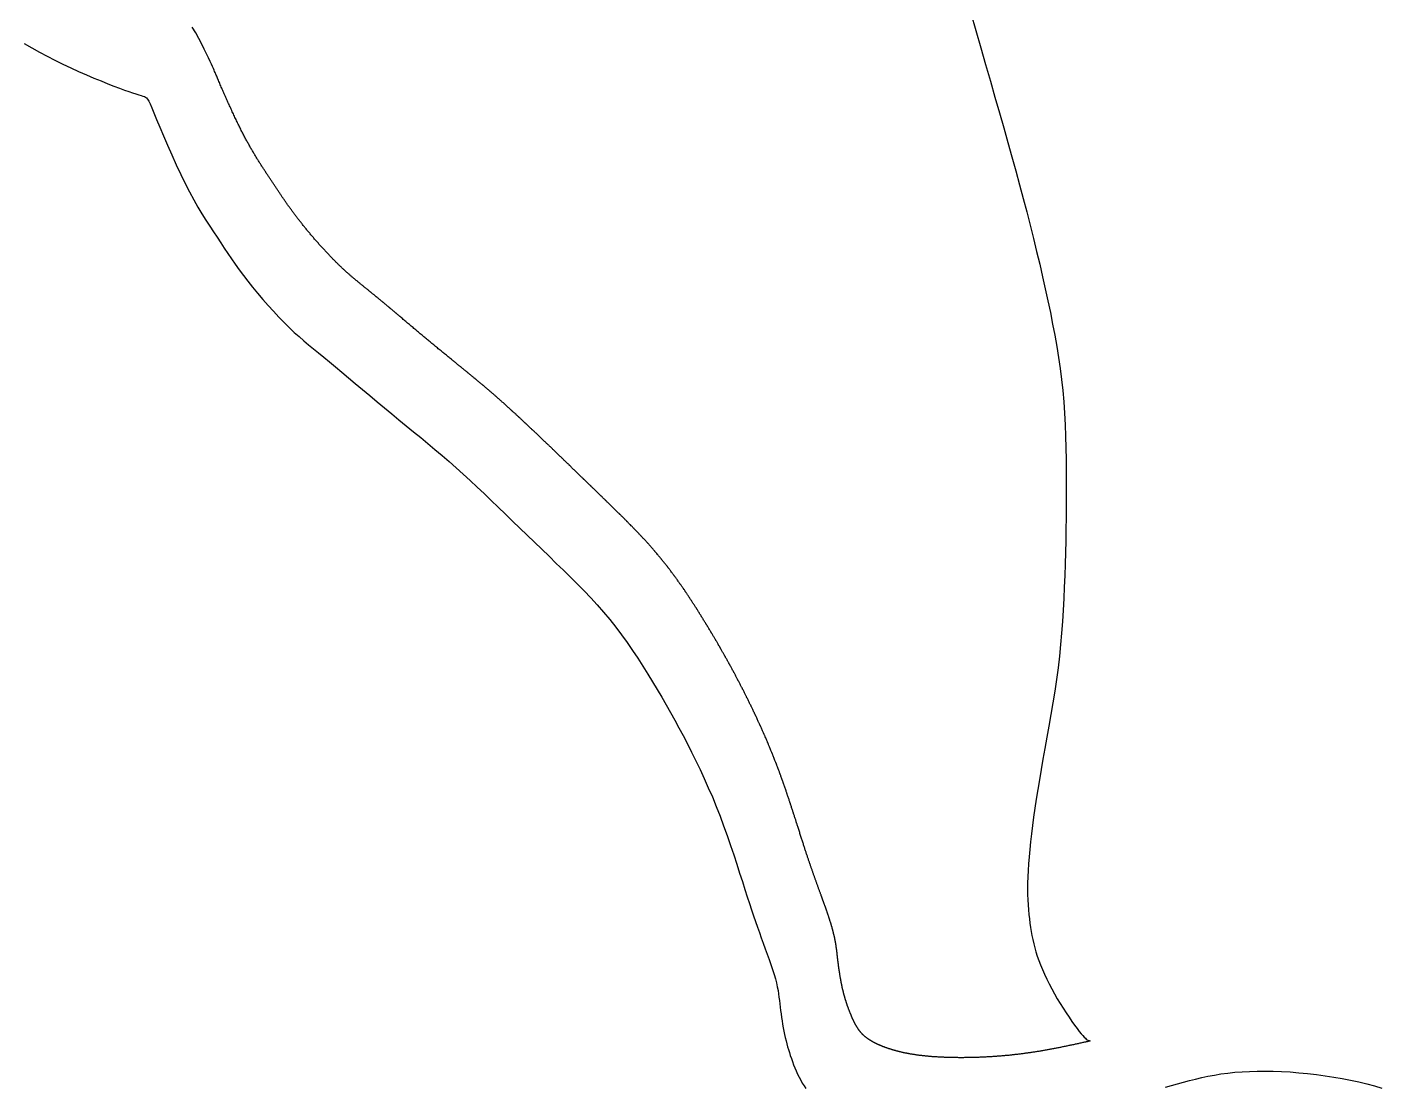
# Model space of a CAD drawing. Header units: millimetres. Extents: x 139 to 289, y 77 to 272.
# Drawn here: x 210.7 to 236.17, y 176.09 to 196.01 of the extents above; entities that cross this region are included whole.
import ezdxf

# ---------------------------------------------------------------- set-up
doc = ezdxf.new("R2010")
doc.units = ezdxf.units.MM
doc.layers.add('GREEN', color=96, linetype='Continuous')

msp = doc.modelspace()

# ---------------------------------------------------------------- linework, layer by layer
at = {"layer": 'GREEN'}
for points in [[(228.439, 196.271), (228.534, 195.948), (228.626, 195.625), (228.717, 195.306), (228.806, 194.995), (228.892, 194.693), (228.976, 194.401), (229.057, 194.117), (229.135, 193.841), (229.211, 193.572), (229.285, 193.308), (229.356, 193.048), (229.425, 192.792), (229.491, 192.539), (229.555, 192.288), (229.617, 192.04), (229.676, 191.796), (229.733, 191.556), (229.787, 191.32), (229.839, 191.09), (229.887, 190.864), (229.934, 190.644), (229.977, 190.429), (230.017, 190.218), (230.054, 190.009), (230.088, 189.801), (230.118, 189.595), (230.145, 189.387), (230.167, 189.178), (230.185, 188.967), (230.2, 188.754), (230.211, 188.538), (230.22, 188.321), (230.225, 188.103), (230.229, 187.884), (230.231, 187.665), (230.232, 187.446), (230.232, 187.227), (230.231, 187.008), (230.229, 186.79), (230.227, 186.572), (230.223, 186.354), (230.218, 186.136), (230.212, 185.919), (230.205, 185.703), (230.196, 185.487), (230.187, 185.27), (230.175, 185.054), (230.161, 184.838), (230.145, 184.621), (230.126, 184.404), (230.103, 184.186), (230.078, 183.967), (230.048, 183.747), (230.016, 183.527), (229.981, 183.307), (229.944, 183.09), (229.906, 182.874), (229.869, 182.662), (229.831, 182.454), (229.795, 182.252), (229.761, 182.055), (229.728, 181.865), (229.698, 181.681), (229.67, 181.502), (229.643, 181.33), (229.619, 181.163), (229.598, 181.003), (229.578, 180.848), (229.561, 180.699), (229.546, 180.555), (229.533, 180.418), (229.523, 180.285), (229.515, 180.159), (229.509, 180.038), (229.505, 179.922), (229.504, 179.812), (229.505, 179.707), (229.509, 179.607), (229.514, 179.512), (229.521, 179.421), (229.529, 179.333), (229.539, 179.249), (229.55, 179.167), (229.562, 179.088), (229.574, 179.01), (229.588, 178.934), (229.604, 178.859), (229.621, 178.783), (229.641, 178.707), (229.663, 178.63), (229.688, 178.551), (229.717, 178.469), (229.75, 178.385), (229.786, 178.298), (229.826, 178.209), (229.868, 178.118), (229.914, 178.027), (229.962, 177.934), (230.013, 177.841), (230.065, 177.749), (230.12, 177.657), (230.175, 177.568), (230.231, 177.481), (230.286, 177.399), (230.338, 177.322), (230.388, 177.251), (230.435, 177.188), (230.476, 177.134), (230.512, 177.09), (230.543, 177.054), (230.569, 177.026), (230.592, 177.005), (230.61, 176.989), (230.625, 176.978), (230.638, 176.97), (230.649, 176.965), (230.657, 176.961), (230.665, 176.958), (230.67, 176.957), (230.675, 176.955), (230.678, 176.955), (230.681, 176.955), (230.682, 176.955), (230.682, 176.955), (230.682, 176.955), (230.68, 176.954), (230.678, 176.954), (230.675, 176.953), (230.67, 176.952), (230.664, 176.951), (230.656, 176.949), (230.647, 176.947), (230.636, 176.944), (230.623, 176.941), (230.609, 176.938), (230.593, 176.934), (230.577, 176.931), (230.56, 176.927), (230.543, 176.923), (230.525, 176.919), (230.508, 176.915), (230.49, 176.911), (230.472, 176.907), (230.455, 176.903), (230.437, 176.899), (230.42, 176.896), (230.402, 176.892), (230.385, 176.888), (230.368, 176.884), (230.35, 176.88), (230.333, 176.877), (230.315, 176.873), (230.298, 176.869), (230.281, 176.866), (230.263, 176.862), (230.246, 176.858), (230.229, 176.855), (230.212, 176.851), (230.195, 176.848), (230.177, 176.844), (230.16, 176.841), (230.143, 176.837), (230.126, 176.834), (230.109, 176.83), (230.092, 176.827), (230.075, 176.824), (230.058, 176.82), (230.041, 176.817), (230.024, 176.814), (230.007, 176.81), (229.99, 176.807), (229.973, 176.804), (229.956, 176.801), (229.939, 176.798), (229.922, 176.795), (229.905, 176.791), (229.888, 176.788), (229.871, 176.785), (229.854, 176.782), (229.837, 176.779), (229.82, 176.776), (229.804, 176.774), (229.787, 176.771), (229.77, 176.768), (229.753, 176.765), (229.736, 176.762), (229.72, 176.759), (229.703, 176.757), (229.686, 176.754), (229.669, 176.751), (229.653, 176.749), (229.636, 176.746), (229.619, 176.743), (229.603, 176.741), (229.586, 176.738), (229.569, 176.736), (229.553, 176.733), (229.536, 176.731), (229.519, 176.729), (229.502, 176.726), (229.486, 176.724), (229.469, 176.722), (229.453, 176.719), (229.436, 176.717), (229.419, 176.715), (229.403, 176.713), (229.386, 176.711), (229.369, 176.709), (229.353, 176.707), (229.336, 176.704), (229.319, 176.702), (229.303, 176.701), (229.286, 176.699), (229.269, 176.697), (229.253, 176.695), (229.236, 176.693), (229.219, 176.691), (229.203, 176.689), (229.186, 176.688), (229.169, 176.686), (229.153, 176.684), (229.136, 176.683), (229.119, 176.681), (229.103, 176.68), (229.086, 176.678), (229.069, 176.677), (229.052, 176.675), (229.036, 176.674), (229.019, 176.672), (229.002, 176.671), (228.986, 176.669), (228.969, 176.668), (228.952, 176.667), (228.936, 176.666), (228.919, 176.664), (228.902, 176.663), (228.886, 176.662), (228.869, 176.661), (228.852, 176.66), (228.836, 176.659), (228.819, 176.658), (228.803, 176.657), (228.786, 176.656), (228.77, 176.655), (228.753, 176.654), (228.737, 176.653), (228.72, 176.652), (228.704, 176.651), (228.687, 176.651), (228.671, 176.65), (228.654, 176.649), (228.638, 176.648), (228.622, 176.648), (228.606, 176.647), (228.589, 176.646), (228.573, 176.646), (228.557, 176.645), (228.541, 176.645), (228.525, 176.644), (228.508, 176.644), (228.492, 176.643), (228.476, 176.643), (228.46, 176.643), (228.444, 176.642), (228.428, 176.642), (228.413, 176.642), (228.397, 176.641), (228.381, 176.641), (228.365, 176.641), (228.35, 176.641), (228.334, 176.641), (228.318, 176.641), (228.303, 176.64), (228.287, 176.64), (228.272, 176.64), (228.256, 176.64), (228.241, 176.64), (228.226, 176.64), (228.211, 176.64), (228.195, 176.641), (228.18, 176.641), (228.165, 176.641), (228.15, 176.641), (228.135, 176.641), (228.12, 176.641), (228.106, 176.642), (228.091, 176.642), (228.076, 176.642), (228.061, 176.643), (228.047, 176.643), (228.032, 176.643), (228.018, 176.644), (228.003, 176.644), (227.989, 176.645), (227.975, 176.645), (227.96, 176.646), (227.946, 176.646), (227.932, 176.647), (227.918, 176.647), (227.904, 176.648), (227.89, 176.649), (227.876, 176.649), (227.863, 176.65), (227.849, 176.651), (227.835, 176.652), (227.822, 176.652), (227.808, 176.653), (227.795, 176.654), (227.781, 176.655), (227.768, 176.656), (227.755, 176.657), (227.742, 176.658), (227.729, 176.658), (227.715, 176.659), (227.702, 176.66), (227.69, 176.662), (227.677, 176.663), (227.664, 176.664), (227.651, 176.665), (227.639, 176.666), (227.626, 176.667), (227.614, 176.668), (227.601, 176.669), (227.589, 176.671), (227.577, 176.672), (227.564, 176.673), (227.552, 176.674), (227.54, 176.676), (227.528, 176.677), (227.516, 176.679), (227.505, 176.68), (227.493, 176.681), (227.481, 176.683), (227.47, 176.684), (227.458, 176.686), (227.447, 176.687), (227.435, 176.689), (227.424, 176.69), (227.413, 176.692), (227.402, 176.694), (227.391, 176.695), (227.38, 176.697), (227.369, 176.698), (227.358, 176.7), (227.347, 176.702), (227.337, 176.704), (227.326, 176.705), (227.315, 176.707), (227.305, 176.709), (227.294, 176.711), (227.284, 176.713), (227.274, 176.714), (227.264, 176.716), (227.254, 176.718), (227.243, 176.72), (227.233, 176.722), (227.223, 176.724), (227.214, 176.726), (227.204, 176.728), (227.194, 176.73), (227.184, 176.732), (227.175, 176.734), (227.165, 176.736), (227.156, 176.738), (227.146, 176.74), (227.137, 176.743), (227.128, 176.745), (227.118, 176.747), (227.109, 176.749), (227.1, 176.751), (227.091, 176.754), (227.082, 176.756), (227.073, 176.758), (227.064, 176.76), (227.055, 176.763), (227.046, 176.765), (227.038, 176.767), (227.029, 176.77), (227.02, 176.772), (227.012, 176.774), (227.003, 176.777), (226.995, 176.779), (226.986, 176.782), (226.978, 176.784), (226.97, 176.787), (226.962, 176.789), (226.953, 176.792), (226.945, 176.794), (226.937, 176.797), (226.929, 176.799), (226.921, 176.802), (226.913, 176.804), (226.905, 176.807), (226.897, 176.809), (226.89, 176.812), (226.882, 176.815), (226.874, 176.817), (226.867, 176.82), (226.859, 176.823), (226.851, 176.825), (226.844, 176.828), (226.836, 176.831), (226.829, 176.834), (226.822, 176.836), (226.814, 176.839), (226.807, 176.842), (226.8, 176.845), (226.793, 176.847), (226.785, 176.85), (226.778, 176.853), (226.771, 176.856), (226.764, 176.859), (226.758, 176.862), (226.751, 176.864), (226.744, 176.867), (226.737, 176.87), (226.731, 176.873), (226.724, 176.876), (226.717, 176.879), (226.711, 176.882), (226.704, 176.884), (226.698, 176.887), (226.692, 176.89), (226.685, 176.893), (226.679, 176.896), (226.673, 176.899), (226.667, 176.902), (226.661, 176.905), (226.655, 176.908), (226.649, 176.911), (226.643, 176.914), (226.637, 176.917), (226.632, 176.92), (226.626, 176.922), (226.62, 176.925), (226.615, 176.928), (226.609, 176.931), (226.604, 176.934), (226.598, 176.937), (226.593, 176.94), (226.588, 176.943), (226.583, 176.946), (226.578, 176.949), (226.572, 176.952), (226.567, 176.955), (226.562, 176.958), (226.558, 176.961), (226.553, 176.964), (226.548, 176.967), (226.543, 176.97), (226.539, 176.972), (226.534, 176.975), (226.529, 176.978), (226.525, 176.981), (226.521, 176.984), (226.516, 176.987), (226.512, 176.99), (226.508, 176.993), (226.503, 176.996), (226.499, 176.999), (226.495, 177.001), (226.491, 177.004), (226.487, 177.007), (226.484, 177.01), (226.48, 177.013), (226.476, 177.016), (226.472, 177.019), (226.469, 177.021), (226.465, 177.024), (226.461, 177.027), (226.458, 177.03), (226.454, 177.033), (226.451, 177.035), (226.448, 177.038), (226.444, 177.041), (226.441, 177.044), (226.438, 177.047), (226.435, 177.049), (226.431, 177.052), (226.428, 177.055), (226.425, 177.058), (226.422, 177.061), (226.419, 177.064), (226.416, 177.066), (226.413, 177.069), (226.41, 177.072), (226.407, 177.075), (226.404, 177.078), (226.401, 177.081), (226.399, 177.084), (226.396, 177.087), (226.393, 177.089), (226.39, 177.092), (226.388, 177.095), (226.385, 177.098), (226.382, 177.101), (226.379, 177.104), (226.377, 177.107), (226.374, 177.11), (226.371, 177.114), (226.369, 177.117), (226.366, 177.12), (226.363, 177.123), (226.361, 177.126), (226.358, 177.129), (226.356, 177.133), (226.353, 177.136), (226.35, 177.139), (226.348, 177.143), (226.345, 177.146), (226.343, 177.149), (226.34, 177.153), (226.338, 177.156), (226.335, 177.16), (226.332, 177.163), (226.33, 177.167), (226.327, 177.171), (226.325, 177.174), (226.322, 177.178), (226.32, 177.182), (226.317, 177.186), (226.314, 177.19), (226.312, 177.194), (226.309, 177.198), (226.307, 177.202), (226.304, 177.206), (226.302, 177.21), (226.299, 177.214), (226.296, 177.218), (226.294, 177.223), (226.291, 177.227), (226.288, 177.232), (226.286, 177.236), (226.283, 177.241), (226.281, 177.245), (226.278, 177.25), (226.275, 177.255), (226.273, 177.259), (226.27, 177.264), (226.267, 177.269), (226.265, 177.274), (226.262, 177.279), (226.259, 177.284), (226.257, 177.289), (226.254, 177.295), (226.251, 177.3), (226.249, 177.305), (226.246, 177.31), (226.243, 177.316), (226.241, 177.321), (226.238, 177.327), (226.235, 177.332), (226.233, 177.338), (226.23, 177.343), (226.227, 177.349), (226.225, 177.355), (226.222, 177.36), (226.219, 177.366), (226.217, 177.372), (226.214, 177.378), (226.211, 177.383), (226.209, 177.389), (226.206, 177.395), (226.204, 177.401), (226.201, 177.407), (226.198, 177.413), (226.196, 177.419), (226.193, 177.425), (226.191, 177.431), (226.188, 177.437), (226.186, 177.443), (226.183, 177.449), (226.18, 177.456), (226.178, 177.462), (226.175, 177.468), (226.173, 177.474), (226.171, 177.48), (226.168, 177.486), (226.166, 177.493), (226.163, 177.499), (226.161, 177.505), (226.158, 177.511), (226.156, 177.518), (226.154, 177.524), (226.151, 177.53), (226.149, 177.536), (226.146, 177.543), (226.144, 177.549), (226.142, 177.555), (226.139, 177.561), (226.137, 177.568), (226.135, 177.574), (226.133, 177.58), (226.13, 177.586), (226.128, 177.593), (226.126, 177.599), (226.124, 177.605), (226.122, 177.611), (226.119, 177.617), (226.117, 177.623), (226.115, 177.629), (226.113, 177.635), (226.111, 177.641), (226.109, 177.647), (226.107, 177.653), (226.105, 177.659), (226.103, 177.665), (226.101, 177.671), (226.099, 177.677), (226.097, 177.683), (226.095, 177.689), (226.093, 177.695), (226.092, 177.701), (226.09, 177.707), (226.088, 177.712), (226.086, 177.718), (226.084, 177.724), (226.082, 177.73), (226.081, 177.736), (226.079, 177.741), (226.077, 177.747), (226.075, 177.753), (226.074, 177.759), (226.072, 177.764), (226.07, 177.77), (226.069, 177.776), (226.067, 177.782), (226.065, 177.787), (226.064, 177.793), (226.062, 177.799), (226.061, 177.805), (226.059, 177.811), (226.057, 177.816), (226.056, 177.822), (226.054, 177.828), (226.053, 177.834), (226.051, 177.84), (226.05, 177.846), (226.048, 177.852), (226.047, 177.857), (226.045, 177.863), (226.044, 177.869), (226.042, 177.875), (226.041, 177.881), (226.039, 177.887), (226.038, 177.893), (226.036, 177.9), (226.035, 177.906), (226.033, 177.912), (226.032, 177.918), (226.03, 177.924), (226.029, 177.931), (226.027, 177.937), (226.026, 177.943), (226.025, 177.95), (226.023, 177.956), (226.022, 177.962), (226.02, 177.969), (226.019, 177.976), (226.018, 177.982), (226.016, 177.989), (226.015, 177.995), (226.013, 178.002), (226.012, 178.009), (226.011, 178.016), (226.009, 178.023), (226.008, 178.029), (226.006, 178.036), (226.005, 178.043), (226.004, 178.05), (226.002, 178.057), (226.001, 178.064), (226, 178.072), (225.998, 178.079), (225.997, 178.086), (225.996, 178.093), (225.994, 178.1), (225.993, 178.107), (225.992, 178.115), (225.99, 178.122), (225.989, 178.129), (225.988, 178.137), (225.987, 178.144), (225.985, 178.151), (225.984, 178.159), (225.983, 178.166), (225.981, 178.174), (225.98, 178.181), (225.979, 178.189), (225.978, 178.196), (225.977, 178.204), (225.975, 178.211), (225.974, 178.219), (225.973, 178.226), (225.972, 178.234), (225.971, 178.241), (225.969, 178.249), (225.968, 178.256), (225.967, 178.264), (225.966, 178.271), (225.965, 178.279), (225.964, 178.286), (225.963, 178.294), (225.962, 178.301), (225.96, 178.309), (225.959, 178.316), (225.958, 178.323), (225.957, 178.331), (225.956, 178.338), (225.955, 178.346), (225.954, 178.353), (225.953, 178.361), (225.952, 178.368), (225.951, 178.375), (225.95, 178.383), (225.949, 178.39), (225.948, 178.397), (225.948, 178.405), (225.947, 178.412), (225.946, 178.419), (225.945, 178.426), (225.944, 178.434), (225.943, 178.441), (225.942, 178.448), (225.941, 178.455), (225.94, 178.463), (225.94, 178.47), (225.939, 178.477), (225.938, 178.485), (225.937, 178.492), (225.936, 178.5), (225.935, 178.507), (225.935, 178.514), (225.934, 178.522), (225.933, 178.529), (225.932, 178.536), (225.932, 178.542), (225.931, 178.548), (225.93, 178.553), (225.93, 178.558), (225.929, 178.561), (225.929, 178.564), (225.929, 178.567), (225.929, 178.569), (225.928, 178.571), (225.928, 178.574), (225.928, 178.577), (225.927, 178.581), (225.927, 178.585), (225.926, 178.59), (225.925, 178.596), (225.925, 178.602), (225.924, 178.608), (225.923, 178.613), (225.923, 178.619), (225.922, 178.623), (225.922, 178.627), (225.921, 178.631), (225.921, 178.634), (225.92, 178.636), (225.92, 178.639), (225.92, 178.642), (225.919, 178.646), (225.919, 178.65), (225.918, 178.655), (225.917, 178.66), (225.917, 178.666), (225.916, 178.672), (225.915, 178.678), (225.914, 178.684), (225.913, 178.69), (225.913, 178.695), (225.912, 178.699), (225.912, 178.703), (225.911, 178.706), (225.911, 178.709), (225.91, 178.713), (225.91, 178.716), (225.909, 178.72), (225.908, 178.724), (225.908, 178.73), (225.907, 178.735), (225.906, 178.742), (225.905, 178.748), (225.904, 178.755), (225.903, 178.761), (225.902, 178.767), (225.901, 178.772), (225.9, 178.777), (225.899, 178.781), (225.899, 178.785), (225.898, 178.788), (225.898, 178.792), (225.897, 178.796), (225.896, 178.8), (225.895, 178.805), (225.894, 178.81), (225.893, 178.816), (225.892, 178.823), (225.89, 178.83), (225.889, 178.837), (225.888, 178.843), (225.887, 178.85), (225.886, 178.855), (225.885, 178.86), (225.884, 178.865), (225.883, 178.869), (225.882, 178.873), (225.882, 178.876), (225.881, 178.88), (225.88, 178.885), (225.879, 178.89), (225.877, 178.896), (225.876, 178.903), (225.874, 178.91), (225.873, 178.917), (225.871, 178.925), (225.869, 178.932), (225.868, 178.938), (225.867, 178.944), (225.865, 178.95), (225.864, 178.954), (225.863, 178.958), (225.862, 178.962), (225.862, 178.966), (225.86, 178.971), (225.859, 178.975), (225.858, 178.981), (225.856, 178.987), (225.854, 178.995), (225.853, 179.002), (225.851, 179.01), (225.849, 179.018), (225.847, 179.025), (225.845, 179.032), (225.843, 179.039), (225.842, 179.044), (225.84, 179.049), (225.839, 179.053), (225.838, 179.057), (225.837, 179.061), (225.836, 179.066), (225.834, 179.071), (225.833, 179.077), (225.831, 179.083), (225.829, 179.091), (225.826, 179.099), (225.824, 179.107), (225.822, 179.115), (225.819, 179.123), (225.817, 179.131), (225.815, 179.137), (225.814, 179.143), (225.812, 179.148), (225.811, 179.152), (225.81, 179.156), (225.809, 179.16), (225.807, 179.164), (225.806, 179.169), (225.804, 179.175), (225.802, 179.181), (225.799, 179.189), (225.797, 179.198), (225.794, 179.206), (225.791, 179.215), (225.789, 179.223), (225.786, 179.231), (225.784, 179.238), (225.782, 179.243), (225.781, 179.248), (225.78, 179.252), (225.778, 179.256), (225.777, 179.26), (225.776, 179.264), (225.774, 179.269), (225.772, 179.274), (225.77, 179.281), (225.767, 179.289), (225.764, 179.298), (225.761, 179.307), (225.758, 179.316), (225.755, 179.325), (225.753, 179.333), (225.75, 179.34), (225.749, 179.345), (225.747, 179.35), (225.746, 179.354), (225.744, 179.358), (225.743, 179.361), (225.742, 179.365), (225.74, 179.37), (225.738, 179.376), (225.736, 179.383), (225.733, 179.391), (225.73, 179.4), (225.726, 179.409), (225.723, 179.419), (225.72, 179.428), (225.717, 179.436), (225.715, 179.443), (225.713, 179.448), (225.711, 179.453), (225.71, 179.457), (225.709, 179.46), (225.707, 179.464), (225.706, 179.468), (225.704, 179.473), (225.702, 179.479), (225.7, 179.486), (225.697, 179.494), (225.693, 179.503), (225.69, 179.513), (225.687, 179.522), (225.683, 179.531), (225.68, 179.539), (225.678, 179.546), (225.676, 179.552), (225.674, 179.557), (225.673, 179.561), (225.672, 179.564), (225.67, 179.567), (225.669, 179.571), (225.667, 179.576), (225.665, 179.582), (225.662, 179.589), (225.659, 179.597), (225.656, 179.607), (225.653, 179.616), (225.649, 179.626), (225.646, 179.635), (225.643, 179.643), (225.64, 179.65), (225.638, 179.656), (225.637, 179.66), (225.635, 179.664), (225.634, 179.667), (225.633, 179.671), (225.631, 179.675), (225.63, 179.679), (225.628, 179.685), (225.625, 179.692), (225.622, 179.701), (225.618, 179.71), (225.614, 179.721), (225.61, 179.733), (225.606, 179.745), (225.601, 179.757), (225.596, 179.77), (225.592, 179.782), (225.587, 179.795), (225.583, 179.808), (225.578, 179.82), (225.573, 179.833), (225.569, 179.845), (225.564, 179.858), (225.56, 179.87), (225.555, 179.883), (225.551, 179.895), (225.546, 179.908), (225.542, 179.92), (225.537, 179.933), (225.533, 179.945), (225.528, 179.957), (225.524, 179.97), (225.519, 179.982), (225.515, 179.994), (225.511, 180.007), (225.506, 180.019), (225.502, 180.031), (225.497, 180.044), (225.493, 180.056), (225.489, 180.069), (225.484, 180.081), (225.48, 180.094), (225.475, 180.106), (225.471, 180.119), (225.467, 180.131), (225.462, 180.144), (225.458, 180.157), (225.453, 180.169), (225.449, 180.182), (225.444, 180.195), (225.44, 180.208), (225.435, 180.221), (225.431, 180.234), (225.426, 180.247), (225.422, 180.26), (225.417, 180.274), (225.413, 180.287), (225.408, 180.3), (225.404, 180.314), (225.399, 180.328), (225.394, 180.341), (225.39, 180.355), (225.385, 180.369), (225.38, 180.383), (225.375, 180.397), (225.371, 180.412), (225.366, 180.426), (225.361, 180.44), (225.356, 180.455), (225.351, 180.47), (225.346, 180.485), (225.341, 180.5), (225.336, 180.515), (225.331, 180.53), (225.326, 180.546), (225.321, 180.561), (225.316, 180.577), (225.311, 180.593), (225.306, 180.609), (225.3, 180.625), (225.295, 180.642), (225.29, 180.658), (225.284, 180.675), (225.279, 180.692), (225.273, 180.709), (225.268, 180.726), (225.262, 180.744), (225.256, 180.761), (225.251, 180.779), (225.245, 180.797), (225.239, 180.816), (225.233, 180.834), (225.227, 180.853), (225.221, 180.871), (225.215, 180.89), (225.209, 180.91), (225.203, 180.929), (225.197, 180.948), (225.191, 180.967), (225.185, 180.984), (225.18, 181.001), (225.175, 181.016), (225.171, 181.029), (225.167, 181.041), (225.164, 181.05), (225.162, 181.057), (225.16, 181.063), (225.158, 181.068), (225.157, 181.073), (225.155, 181.079), (225.152, 181.087), (225.149, 181.096), (225.146, 181.108), (225.141, 181.122), (225.136, 181.137), (225.131, 181.152), (225.126, 181.168), (225.122, 181.183), (225.117, 181.197), (225.113, 181.209), (225.11, 181.218), (225.108, 181.226), (225.106, 181.232), (225.104, 181.237), (225.102, 181.243), (225.1, 181.25), (225.097, 181.257), (225.094, 181.267), (225.09, 181.28), (225.086, 181.294), (225.08, 181.31), (225.075, 181.326), (225.07, 181.342), (225.065, 181.358), (225.06, 181.372), (225.056, 181.385), (225.053, 181.395), (225.05, 181.402), (225.048, 181.409), (225.046, 181.415), (225.044, 181.421), (225.042, 181.428), (225.039, 181.436), (225.036, 181.446), (225.031, 181.459), (225.026, 181.473), (225.021, 181.49), (225.015, 181.506), (225.01, 181.523), (225.004, 181.539), (224.999, 181.554), (224.995, 181.567), (224.992, 181.577), (224.989, 181.585), (224.987, 181.592), (224.985, 181.599), (224.982, 181.605), (224.98, 181.612), (224.977, 181.62), (224.974, 181.63), (224.969, 181.643), (224.964, 181.659), (224.958, 181.675), (224.952, 181.692), (224.946, 181.709), (224.941, 181.726), (224.936, 181.741), (224.931, 181.754), (224.927, 181.764), (224.925, 181.773), (224.922, 181.78), (224.92, 181.786), (224.918, 181.793), (224.915, 181.8), (224.912, 181.808), (224.908, 181.819), (224.904, 181.832), (224.898, 181.847), (224.892, 181.864), (224.886, 181.881), (224.88, 181.898), (224.874, 181.915), (224.868, 181.93), (224.864, 181.944), (224.86, 181.954), (224.857, 181.963), (224.854, 181.97), (224.852, 181.977), (224.849, 181.983), (224.847, 181.99), (224.843, 181.999), (224.839, 182.01), (224.834, 182.023), (224.829, 182.038), (224.822, 182.055), (224.816, 182.072), (224.81, 182.089), (224.803, 182.106), (224.798, 182.121), (224.793, 182.134), (224.789, 182.145), (224.785, 182.154), (224.783, 182.161), (224.78, 182.168), (224.778, 182.174), (224.775, 182.181), (224.771, 182.19), (224.767, 182.201), (224.762, 182.214), (224.756, 182.229), (224.75, 182.245), (224.743, 182.262), (224.736, 182.28), (224.73, 182.296), (224.724, 182.311), (224.719, 182.324), (224.714, 182.335), (224.711, 182.343), (224.708, 182.351), (224.705, 182.357), (224.703, 182.364), (224.7, 182.371), (224.696, 182.379), (224.692, 182.39), (224.687, 182.402), (224.681, 182.417), (224.674, 182.434), (224.667, 182.45), (224.66, 182.467), (224.653, 182.483), (224.647, 182.498), (224.642, 182.511), (224.638, 182.522), (224.634, 182.53), (224.631, 182.537), (224.629, 182.543), (224.626, 182.55), (224.623, 182.557), (224.619, 182.565), (224.615, 182.575), (224.609, 182.588), (224.603, 182.603), (224.596, 182.618), (224.589, 182.635), (224.582, 182.652), (224.575, 182.668), (224.569, 182.682), (224.563, 182.695), (224.559, 182.705), (224.556, 182.713), (224.553, 182.72), (224.55, 182.726), (224.547, 182.733), (224.544, 182.739), (224.54, 182.747), (224.536, 182.757), (224.53, 182.77), (224.524, 182.784), (224.517, 182.8), (224.51, 182.816), (224.502, 182.832), (224.495, 182.848), (224.489, 182.862), (224.483, 182.875), (224.479, 182.885), (224.475, 182.893), (224.472, 182.899), (224.47, 182.906), (224.467, 182.912), (224.464, 182.918), (224.46, 182.926), (224.456, 182.936), (224.45, 182.948), (224.443, 182.962), (224.436, 182.977), (224.429, 182.993), (224.422, 183.009), (224.414, 183.025), (224.408, 183.039), (224.402, 183.051), (224.398, 183.06), (224.394, 183.068), (224.391, 183.075), (224.388, 183.081), (224.386, 183.087), (224.383, 183.093), (224.379, 183.101), (224.374, 183.11), (224.369, 183.122), (224.362, 183.136), (224.355, 183.151), (224.347, 183.166), (224.34, 183.182), (224.333, 183.197), (224.326, 183.211), (224.321, 183.223), (224.316, 183.232), (224.312, 183.24), (224.309, 183.246), (224.307, 183.252), (224.304, 183.258), (224.301, 183.264), (224.297, 183.271), (224.292, 183.281), (224.287, 183.292), (224.28, 183.306), (224.273, 183.32), (224.265, 183.335), (224.258, 183.35), (224.251, 183.365), (224.244, 183.378), (224.239, 183.39), (224.234, 183.399), (224.23, 183.407), (224.227, 183.413), (224.224, 183.418), (224.222, 183.424), (224.219, 183.43), (224.215, 183.437), (224.21, 183.446), (224.205, 183.458), (224.198, 183.471), (224.191, 183.485), (224.184, 183.499), (224.176, 183.514), (224.169, 183.528), (224.162, 183.541), (224.157, 183.553), (224.152, 183.562), (224.148, 183.569), (224.145, 183.575), (224.143, 183.58), (224.14, 183.586), (224.137, 183.592), (224.133, 183.599), (224.129, 183.607), (224.123, 183.618), (224.116, 183.631), (224.109, 183.645), (224.102, 183.659), (224.094, 183.673), (224.087, 183.687), (224.081, 183.7), (224.075, 183.711), (224.071, 183.719), (224.067, 183.726), (224.064, 183.732), (224.061, 183.738), (224.058, 183.743), (224.055, 183.749), (224.052, 183.755), (224.047, 183.764), (224.041, 183.775), (224.035, 183.787), (224.028, 183.8), (224.02, 183.814), (224.013, 183.828), (224.006, 183.842), (223.999, 183.854), (223.994, 183.865), (223.989, 183.873), (223.985, 183.88), (223.982, 183.886), (223.98, 183.891), (223.977, 183.896), (223.974, 183.902), (223.97, 183.909), (223.966, 183.917), (223.96, 183.927), (223.953, 183.94), (223.946, 183.953), (223.939, 183.966), (223.931, 183.98), (223.924, 183.993), (223.917, 184.005), (223.912, 184.016), (223.907, 184.024), (223.904, 184.031), (223.9, 184.037), (223.898, 184.042), (223.895, 184.047), (223.892, 184.052), (223.888, 184.059), (223.884, 184.067), (223.878, 184.078), (223.871, 184.089), (223.864, 184.102), (223.856, 184.116), (223.849, 184.129), (223.842, 184.142), (223.835, 184.154), (223.829, 184.165), (223.825, 184.173), (223.821, 184.18), (223.818, 184.185), (223.815, 184.19), (223.812, 184.195), (223.809, 184.201), (223.805, 184.207), (223.801, 184.215), (223.795, 184.226), (223.788, 184.237), (223.781, 184.25), (223.773, 184.264), (223.766, 184.277), (223.758, 184.29), (223.752, 184.302), (223.746, 184.312), (223.741, 184.32), (223.737, 184.327), (223.734, 184.332), (223.731, 184.337), (223.728, 184.342), (223.725, 184.348), (223.722, 184.354), (223.717, 184.362), (223.711, 184.373), (223.704, 184.384), (223.697, 184.397), (223.689, 184.411), (223.681, 184.424), (223.674, 184.437), (223.667, 184.449), (223.661, 184.459), (223.656, 184.467), (223.652, 184.473), (223.649, 184.479), (223.646, 184.484), (223.643, 184.489), (223.64, 184.494), (223.636, 184.501), (223.631, 184.509), (223.625, 184.519), (223.618, 184.531), (223.611, 184.544), (223.603, 184.557), (223.595, 184.571), (223.587, 184.584), (223.58, 184.595), (223.574, 184.606), (223.569, 184.614), (223.565, 184.62), (223.562, 184.626), (223.559, 184.631), (223.556, 184.635), (223.553, 184.641), (223.549, 184.648), (223.544, 184.656), (223.538, 184.666), (223.531, 184.678), (223.523, 184.691), (223.515, 184.705), (223.506, 184.718), (223.499, 184.731), (223.491, 184.743), (223.485, 184.753), (223.48, 184.761), (223.476, 184.768), (223.473, 184.774), (223.47, 184.779), (223.467, 184.783), (223.464, 184.789), (223.459, 184.796), (223.454, 184.804), (223.448, 184.814), (223.441, 184.826), (223.433, 184.84), (223.424, 184.853), (223.416, 184.867), (223.408, 184.88), (223.4, 184.893), (223.394, 184.903), (223.389, 184.911), (223.384, 184.918), (223.381, 184.924), (223.378, 184.929), (223.375, 184.934), (223.371, 184.94), (223.367, 184.946), (223.361, 184.955), (223.355, 184.965), (223.347, 184.978), (223.339, 184.991), (223.33, 185.005), (223.321, 185.019), (223.313, 185.032), (223.305, 185.045), (223.299, 185.055), (223.293, 185.064), (223.289, 185.071), (223.285, 185.077), (223.282, 185.082), (223.279, 185.087), (223.275, 185.093), (223.271, 185.1), (223.265, 185.108), (223.258, 185.119), (223.25, 185.131), (223.242, 185.145), (223.232, 185.159), (223.223, 185.173), (223.215, 185.186), (223.207, 185.199), (223.2, 185.21), (223.194, 185.218), (223.19, 185.225), (223.186, 185.231), (223.182, 185.237), (223.179, 185.242), (223.175, 185.248), (223.17, 185.255), (223.165, 185.264), (223.157, 185.274), (223.149, 185.287), (223.14, 185.3), (223.131, 185.314), (223.122, 185.328), (223.113, 185.342), (223.104, 185.354), (223.097, 185.365), (223.091, 185.374), (223.087, 185.381), (223.083, 185.387), (223.079, 185.393), (223.075, 185.398), (223.071, 185.404), (223.066, 185.411), (223.06, 185.42), (223.053, 185.431), (223.044, 185.443), (223.035, 185.456), (223.025, 185.471), (223.016, 185.485), (223.006, 185.498), (222.998, 185.511), (222.99, 185.521), (222.984, 185.53), (222.979, 185.537), (222.975, 185.543), (222.971, 185.549), (222.967, 185.554), (222.963, 185.561), (222.958, 185.568), (222.952, 185.576), (222.944, 185.587), (222.935, 185.599), (222.926, 185.613), (222.916, 185.627), (222.905, 185.641), (222.896, 185.654), (222.887, 185.667), (222.879, 185.677), (222.873, 185.686), (222.868, 185.693), (222.863, 185.699), (222.859, 185.705), (222.855, 185.711), (222.851, 185.717), (222.845, 185.724), (222.839, 185.732), (222.831, 185.743), (222.822, 185.755), (222.812, 185.769), (222.801, 185.782), (222.791, 185.796), (222.781, 185.809), (222.772, 185.822), (222.764, 185.832), (222.757, 185.841), (222.751, 185.848), (222.747, 185.854), (222.742, 185.86), (222.738, 185.866), (222.733, 185.872), (222.728, 185.879), (222.721, 185.887), (222.713, 185.898), (222.703, 185.91), (222.693, 185.923), (222.682, 185.936), (222.671, 185.95), (222.661, 185.963), (222.651, 185.975), (222.643, 185.986), (222.636, 185.994), (222.631, 186.001), (222.626, 186.007), (222.621, 186.013), (222.617, 186.018), (222.612, 186.024), (222.606, 186.031), (222.599, 186.04), (222.59, 186.05), (222.58, 186.062), (222.57, 186.075), (222.558, 186.088), (222.547, 186.101), (222.537, 186.114), (222.527, 186.125), (222.518, 186.136), (222.511, 186.144), (222.505, 186.151), (222.501, 186.157), (222.496, 186.162), (222.491, 186.167), (222.486, 186.173), (222.48, 186.18), (222.473, 186.188), (222.464, 186.198), (222.454, 186.21), (222.443, 186.222), (222.432, 186.235), (222.42, 186.248), (222.41, 186.26), (222.399, 186.272), (222.391, 186.281), (222.384, 186.29), (222.378, 186.296), (222.373, 186.302), (222.368, 186.307), (222.364, 186.312), (222.358, 186.318), (222.352, 186.324), (222.345, 186.332), (222.336, 186.342), (222.326, 186.353), (222.315, 186.365), (222.303, 186.378), (222.291, 186.39), (222.28, 186.402), (222.27, 186.413), (222.261, 186.423), (222.254, 186.431), (222.248, 186.437), (222.243, 186.443), (222.238, 186.448), (222.234, 186.452), (222.229, 186.458), (222.223, 186.464), (222.215, 186.472), (222.206, 186.481), (222.196, 186.492), (222.184, 186.504), (222.172, 186.517), (222.161, 186.529), (222.149, 186.541), (222.139, 186.552), (222.13, 186.561), (222.122, 186.569), (222.116, 186.575), (222.111, 186.58), (222.107, 186.585), (222.102, 186.59), (222.097, 186.595), (222.091, 186.601), (222.084, 186.608), (222.075, 186.618), (222.064, 186.629), (222.052, 186.64), (222.04, 186.653), (222.028, 186.665), (222.017, 186.677), (222.006, 186.687), (221.997, 186.697), (221.99, 186.704), (221.984, 186.71), (221.979, 186.715), (221.974, 186.72), (221.97, 186.724), (221.965, 186.729), (221.959, 186.735), (221.951, 186.742), (221.942, 186.752), (221.931, 186.762), (221.919, 186.774), (221.907, 186.786), (221.895, 186.798), (221.883, 186.81), (221.873, 186.821), (221.863, 186.83), (221.856, 186.837), (221.85, 186.843), (221.845, 186.848), (221.841, 186.852), (221.836, 186.857), (221.831, 186.861), (221.825, 186.867), (221.818, 186.875), (221.809, 186.884), (221.798, 186.895), (221.786, 186.906), (221.773, 186.918), (221.761, 186.93), (221.749, 186.942), (221.738, 186.953), (221.729, 186.962), (221.722, 186.969), (221.716, 186.975), (221.711, 186.979), (221.707, 186.984), (221.702, 186.988), (221.697, 186.993), (221.692, 186.998), (221.684, 187.006), (221.675, 187.015), (221.664, 187.025), (221.652, 187.037), (221.639, 187.049), (221.627, 187.061), (221.615, 187.073), (221.604, 187.084), (221.595, 187.093), (221.587, 187.1), (221.581, 187.106), (221.577, 187.11), (221.572, 187.114), (221.568, 187.119), (221.563, 187.123), (221.557, 187.129), (221.55, 187.136), (221.54, 187.146), (221.529, 187.156), (221.517, 187.168), (221.505, 187.18), (221.492, 187.192), (221.48, 187.204), (221.469, 187.215), (221.46, 187.224), (221.452, 187.231), (221.446, 187.237), (221.441, 187.242), (221.437, 187.246), (221.433, 187.25), (221.428, 187.255), (221.422, 187.261), (221.414, 187.268), (221.405, 187.277), (221.394, 187.288), (221.382, 187.3), (221.369, 187.312), (221.356, 187.324), (221.344, 187.336), (221.333, 187.347), (221.324, 187.356), (221.316, 187.364), (221.31, 187.369), (221.305, 187.374), (221.301, 187.378), (221.297, 187.383), (221.292, 187.387), (221.286, 187.393), (221.278, 187.4), (221.269, 187.41), (221.257, 187.421), (221.245, 187.432), (221.232, 187.445), (221.22, 187.457), (221.207, 187.469), (221.196, 187.48), (221.187, 187.489), (221.179, 187.497), (221.173, 187.502), (221.168, 187.507), (221.164, 187.511), (221.16, 187.516), (221.155, 187.52), (221.149, 187.526), (221.141, 187.534), (221.131, 187.543), (221.12, 187.554), (221.108, 187.566), (221.095, 187.578), (221.082, 187.59), (221.07, 187.602), (221.059, 187.613), (221.049, 187.622), (221.042, 187.63), (221.036, 187.636), (221.031, 187.64), (221.026, 187.645), (221.022, 187.649), (221.017, 187.654), (221.011, 187.66), (221.004, 187.667), (220.994, 187.676), (220.983, 187.687), (220.971, 187.699), (220.958, 187.711), (220.945, 187.724), (220.933, 187.736), (220.922, 187.746), (220.912, 187.756), (220.904, 187.763), (220.898, 187.769), (220.893, 187.774), (220.889, 187.778), (220.885, 187.782), (220.88, 187.787), (220.874, 187.793), (220.866, 187.8), (220.856, 187.809), (220.845, 187.82), (220.833, 187.832), (220.82, 187.844), (220.808, 187.857), (220.795, 187.868), (220.784, 187.879), (220.775, 187.888), (220.767, 187.896), (220.761, 187.902), (220.756, 187.906), (220.752, 187.911), (220.747, 187.915), (220.742, 187.92), (220.736, 187.925), (220.729, 187.933), (220.719, 187.942), (220.708, 187.952), (220.696, 187.964), (220.683, 187.976), (220.671, 187.989), (220.658, 188), (220.647, 188.011), (220.638, 188.02), (220.63, 188.028), (220.624, 188.033), (220.619, 188.038), (220.615, 188.042), (220.611, 188.047), (220.606, 188.051), (220.6, 188.057), (220.592, 188.064), (220.583, 188.073), (220.572, 188.084), (220.56, 188.095), (220.547, 188.107), (220.534, 188.12), (220.522, 188.131), (220.511, 188.142), (220.502, 188.151), (220.494, 188.158), (220.488, 188.164), (220.483, 188.169), (220.479, 188.173), (220.475, 188.177), (220.47, 188.182), (220.464, 188.187), (220.456, 188.194), (220.447, 188.203), (220.436, 188.214), (220.424, 188.225), (220.412, 188.237), (220.399, 188.249), (220.387, 188.261), (220.376, 188.271), (220.367, 188.28), (220.359, 188.287), (220.354, 188.293), (220.349, 188.297), (220.344, 188.302), (220.34, 188.306), (220.335, 188.31), (220.329, 188.316), (220.322, 188.323), (220.312, 188.332), (220.302, 188.342), (220.29, 188.354), (220.277, 188.365), (220.265, 188.377), (220.253, 188.388), (220.242, 188.399), (220.233, 188.408), (220.225, 188.415), (220.219, 188.42), (220.214, 188.425), (220.21, 188.429), (220.206, 188.433), (220.201, 188.438), (220.195, 188.443), (220.188, 188.45), (220.178, 188.459), (220.167, 188.469), (220.156, 188.481), (220.143, 188.492), (220.131, 188.504), (220.119, 188.515), (220.108, 188.525), (220.099, 188.534), (220.091, 188.541), (220.086, 188.546), (220.081, 188.551), (220.076, 188.555), (220.072, 188.559), (220.067, 188.564), (220.061, 188.569), (220.054, 188.576), (220.044, 188.585), (220.034, 188.595), (220.022, 188.606), (220.009, 188.618), (219.997, 188.629), (219.985, 188.64), (219.974, 188.65), (219.965, 188.659), (219.958, 188.666), (219.952, 188.671), (219.947, 188.676), (219.942, 188.68), (219.938, 188.684), (219.933, 188.689), (219.927, 188.694), (219.92, 188.701), (219.91, 188.709), (219.9, 188.719), (219.888, 188.73), (219.875, 188.741), (219.863, 188.753), (219.851, 188.764), (219.841, 188.774), (219.831, 188.782), (219.824, 188.789), (219.818, 188.795), (219.813, 188.799), (219.808, 188.803), (219.804, 188.807), (219.799, 188.812), (219.793, 188.817), (219.785, 188.824), (219.776, 188.832), (219.765, 188.842), (219.753, 188.853), (219.741, 188.864), (219.729, 188.875), (219.717, 188.886), (219.706, 188.896), (219.697, 188.904), (219.689, 188.911), (219.683, 188.916), (219.678, 188.921), (219.674, 188.925), (219.669, 188.929), (219.664, 188.934), (219.658, 188.939), (219.651, 188.946), (219.641, 188.954), (219.63, 188.964), (219.618, 188.974), (219.606, 188.985), (219.594, 188.996), (219.582, 189.007), (219.571, 189.016), (219.562, 189.025), (219.554, 189.031), (219.548, 189.037), (219.543, 189.041), (219.538, 189.045), (219.534, 189.049), (219.528, 189.054), (219.522, 189.059), (219.515, 189.066), (219.505, 189.074), (219.494, 189.084), (219.482, 189.094), (219.47, 189.105), (219.458, 189.116), (219.446, 189.126), (219.435, 189.136), (219.425, 189.144), (219.418, 189.15), (219.411, 189.156), (219.406, 189.16), (219.402, 189.164), (219.397, 189.168), (219.392, 189.173), (219.386, 189.178), (219.378, 189.184), (219.369, 189.193), (219.357, 189.202), (219.345, 189.212), (219.333, 189.223), (219.32, 189.233), (219.308, 189.244), (219.297, 189.253), (219.288, 189.261), (219.28, 189.268), (219.274, 189.273), (219.269, 189.277), (219.264, 189.281), (219.26, 189.285), (219.255, 189.289), (219.249, 189.294), (219.241, 189.301), (219.231, 189.309), (219.22, 189.318), (219.208, 189.328), (219.196, 189.339), (219.183, 189.349), (219.171, 189.359), (219.16, 189.368), (219.15, 189.376), (219.143, 189.383), (219.137, 189.388), (219.132, 189.392), (219.127, 189.396), (219.123, 189.4), (219.118, 189.404), (219.111, 189.409), (219.104, 189.415), (219.094, 189.423), (219.083, 189.432), (219.071, 189.442), (219.058, 189.453), (219.046, 189.463), (219.034, 189.473), (219.023, 189.482), (219.013, 189.49), (219.006, 189.496), (218.999, 189.501), (218.994, 189.505), (218.99, 189.509), (218.985, 189.513), (218.98, 189.517), (218.974, 189.522), (218.967, 189.528), (218.957, 189.536), (218.946, 189.545), (218.934, 189.555), (218.921, 189.565), (218.909, 189.575), (218.896, 189.585), (218.885, 189.594), (218.876, 189.602), (218.868, 189.608), (218.862, 189.613), (218.857, 189.617), (218.853, 189.621), (218.849, 189.624), (218.844, 189.628), (218.838, 189.633), (218.83, 189.639), (218.82, 189.647), (218.809, 189.656), (218.797, 189.666), (218.784, 189.676), (218.772, 189.687), (218.76, 189.696), (218.748, 189.705), (218.739, 189.713), (218.731, 189.719), (218.725, 189.724), (218.721, 189.728), (218.716, 189.732), (218.712, 189.735), (218.707, 189.739), (218.701, 189.744), (218.693, 189.75), (218.684, 189.758), (218.673, 189.767), (218.66, 189.778), (218.645, 189.789), (218.63, 189.802), (218.614, 189.815), (218.597, 189.829), (218.58, 189.842), (218.563, 189.856), (218.546, 189.87), (218.529, 189.884), (218.512, 189.898), (218.495, 189.912), (218.478, 189.926), (218.461, 189.939), (218.444, 189.953), (218.427, 189.967), (218.41, 189.981), (218.393, 189.995), (218.376, 190.009), (218.359, 190.023), (218.342, 190.037), (218.325, 190.051), (218.308, 190.065), (218.291, 190.079), (218.274, 190.093), (218.257, 190.107), (218.24, 190.121), (218.223, 190.136), (218.206, 190.15), (218.189, 190.164), (218.172, 190.178), (218.155, 190.192), (218.138, 190.206), (218.121, 190.221), (218.104, 190.235), (218.087, 190.249), (218.07, 190.263), (218.053, 190.278), (218.036, 190.292), (218.019, 190.306), (218.002, 190.32), (217.985, 190.335), (217.968, 190.349), (217.952, 190.363), (217.935, 190.377), (217.918, 190.392), (217.901, 190.406), (217.884, 190.42), (217.868, 190.434), (217.851, 190.448), (217.834, 190.462), (217.818, 190.476), (217.801, 190.49), (217.785, 190.504), (217.768, 190.518), (217.752, 190.532), (217.736, 190.546), (217.72, 190.559), (217.705, 190.572), (217.692, 190.583), (217.679, 190.594), (217.668, 190.603), (217.659, 190.611), (217.652, 190.617), (217.646, 190.622), (217.642, 190.626), (217.638, 190.629), (217.633, 190.633), (217.629, 190.636), (217.623, 190.641), (217.616, 190.647), (217.608, 190.654), (217.597, 190.663), (217.586, 190.672), (217.574, 190.682), (217.563, 190.692), (217.552, 190.702), (217.541, 190.71), (217.533, 190.718), (217.525, 190.724), (217.52, 190.728), (217.515, 190.732), (217.511, 190.736), (217.507, 190.739), (217.503, 190.743), (217.497, 190.747), (217.491, 190.753), (217.482, 190.76), (217.473, 190.768), (217.462, 190.777), (217.451, 190.787), (217.439, 190.796), (217.429, 190.805), (217.419, 190.813), (217.41, 190.82), (217.404, 190.826), (217.398, 190.831), (217.394, 190.834), (217.39, 190.838), (217.386, 190.841), (217.382, 190.844), (217.376, 190.849), (217.37, 190.854), (217.362, 190.861), (217.353, 190.868), (217.342, 190.877), (217.332, 190.886), (217.321, 190.894), (217.311, 190.903), (217.302, 190.911), (217.294, 190.917), (217.287, 190.923), (217.282, 190.927), (217.278, 190.931), (217.274, 190.934), (217.27, 190.937), (217.266, 190.94), (217.261, 190.944), (217.255, 190.949), (217.248, 190.955), (217.239, 190.962), (217.229, 190.97), (217.219, 190.978), (217.209, 190.986), (217.2, 190.994), (217.191, 191.001), (217.184, 191.007), (217.178, 191.012), (217.173, 191.016), (217.169, 191.019), (217.166, 191.022), (217.162, 191.025), (217.158, 191.028), (217.154, 191.032), (217.148, 191.036), (217.141, 191.042), (217.133, 191.049), (217.123, 191.056), (217.113, 191.065), (217.102, 191.074), (217.09, 191.083), (217.078, 191.093), (217.066, 191.103), (217.054, 191.113), (217.042, 191.122), (217.03, 191.132), (217.018, 191.141), (217.007, 191.151), (216.995, 191.16), (216.984, 191.169), (216.972, 191.179), (216.961, 191.188), (216.95, 191.197), (216.939, 191.206), (216.928, 191.215), (216.917, 191.224), (216.906, 191.233), (216.895, 191.242), (216.884, 191.251), (216.873, 191.26), (216.863, 191.269), (216.852, 191.278), (216.842, 191.286), (216.831, 191.295), (216.821, 191.304), (216.81, 191.313), (216.8, 191.322), (216.79, 191.33), (216.779, 191.339), (216.769, 191.348), (216.759, 191.357), (216.749, 191.366), (216.738, 191.375), (216.728, 191.384), (216.718, 191.393), (216.708, 191.402), (216.698, 191.411), (216.687, 191.42), (216.677, 191.429), (216.667, 191.438), (216.657, 191.448), (216.647, 191.457), (216.636, 191.467), (216.626, 191.476), (216.616, 191.486), (216.605, 191.496), (216.595, 191.506), (216.584, 191.516), (216.574, 191.526), (216.563, 191.536), (216.552, 191.546), (216.542, 191.557), (216.531, 191.567), (216.52, 191.578), (216.509, 191.589), (216.498, 191.6), (216.487, 191.611), (216.476, 191.622), (216.464, 191.634), (216.453, 191.645), (216.442, 191.657), (216.43, 191.668), (216.419, 191.68), (216.408, 191.692), (216.396, 191.704), (216.384, 191.716), (216.373, 191.728), (216.361, 191.741), (216.349, 191.753), (216.338, 191.766), (216.326, 191.778), (216.314, 191.791), (216.302, 191.804), (216.291, 191.816), (216.279, 191.829), (216.267, 191.842), (216.255, 191.855), (216.243, 191.868), (216.231, 191.881), (216.22, 191.895), (216.208, 191.908), (216.196, 191.921), (216.184, 191.934), (216.172, 191.948), (216.16, 191.961), (216.148, 191.974), (216.137, 191.988), (216.125, 192.001), (216.113, 192.015), (216.101, 192.028), (216.09, 192.042), (216.078, 192.055), (216.066, 192.069), (216.055, 192.083), (216.043, 192.096), (216.032, 192.11), (216.02, 192.123), (216.009, 192.137), (215.998, 192.15), (215.986, 192.164), (215.975, 192.177), (215.964, 192.191), (215.953, 192.204), (215.942, 192.218), (215.931, 192.231), (215.92, 192.245), (215.909, 192.258), (215.898, 192.271), (215.888, 192.284), (215.877, 192.298), (215.867, 192.311), (215.856, 192.324), (215.846, 192.337), (215.836, 192.35), (215.825, 192.363), (215.815, 192.376), (215.805, 192.388), (215.795, 192.401), (215.786, 192.414), (215.776, 192.427), (215.766, 192.439), (215.757, 192.452), (215.747, 192.464), (215.738, 192.477), (215.728, 192.489), (215.719, 192.502), (215.71, 192.514), (215.701, 192.526), (215.692, 192.539), (215.682, 192.551), (215.673, 192.563), (215.665, 192.576), (215.656, 192.588), (215.647, 192.6), (215.638, 192.612), (215.629, 192.624), (215.621, 192.636), (215.612, 192.648), (215.603, 192.661), (215.595, 192.673), (215.586, 192.685), (215.578, 192.697), (215.569, 192.709), (215.561, 192.721), (215.552, 192.733), (215.544, 192.745), (215.536, 192.757), (215.527, 192.769), (215.519, 192.781), (215.511, 192.793), (215.503, 192.805), (215.494, 192.817), (215.486, 192.83), (215.478, 192.842), (215.47, 192.854), (215.461, 192.866), (215.453, 192.878), (215.445, 192.89), (215.437, 192.902), (215.428, 192.915), (215.42, 192.927), (215.412, 192.939), (215.404, 192.952), (215.396, 192.964), (215.387, 192.976), (215.379, 192.989), (215.371, 193.001), (215.363, 193.014), (215.354, 193.026), (215.346, 193.039), (215.338, 193.051), (215.329, 193.064), (215.321, 193.076), (215.313, 193.089), (215.304, 193.102), (215.296, 193.114), (215.287, 193.127), (215.279, 193.14), (215.27, 193.153), (215.262, 193.165), (215.254, 193.178), (215.245, 193.191), (215.237, 193.204), (215.228, 193.217), (215.22, 193.23), (215.211, 193.243), (215.203, 193.256), (215.194, 193.269), (215.185, 193.282), (215.177, 193.295), (215.168, 193.308), (215.16, 193.321), (215.151, 193.334), (215.143, 193.347), (215.134, 193.36), (215.126, 193.374), (215.117, 193.387), (215.109, 193.4), (215.1, 193.414), (215.091, 193.427), (215.083, 193.44), (215.074, 193.454), (215.066, 193.468), (215.057, 193.481), (215.048, 193.495), (215.04, 193.509), (215.031, 193.523), (215.023, 193.537), (215.014, 193.551), (215.005, 193.565), (214.996, 193.579), (214.988, 193.594), (214.979, 193.608), (214.97, 193.623), (214.961, 193.638), (214.953, 193.653), (214.944, 193.667), (214.935, 193.683), (214.926, 193.698), (214.917, 193.713), (214.908, 193.729), (214.899, 193.744), (214.89, 193.76), (214.881, 193.776), (214.872, 193.792), (214.863, 193.808), (214.854, 193.824), (214.845, 193.841), (214.836, 193.857), (214.826, 193.874), (214.817, 193.891), (214.808, 193.908), (214.799, 193.926), (214.789, 193.943), (214.78, 193.961), (214.771, 193.979), (214.761, 193.997), (214.752, 194.015), (214.742, 194.034), (214.732, 194.052), (214.723, 194.071), (214.713, 194.09), (214.704, 194.11), (214.694, 194.129), (214.684, 194.149), (214.674, 194.169), (214.664, 194.189), (214.654, 194.21), (214.644, 194.23), (214.634, 194.251), (214.624, 194.272), (214.614, 194.293), (214.604, 194.314), (214.594, 194.336), (214.584, 194.357), (214.574, 194.379), (214.564, 194.4), (214.554, 194.422), (214.544, 194.444), (214.534, 194.466), (214.524, 194.488), (214.513, 194.51), (214.503, 194.533), (214.493, 194.555), (214.483, 194.577), (214.473, 194.599), (214.463, 194.622), (214.453, 194.644), (214.444, 194.666), (214.434, 194.688), (214.424, 194.71), (214.414, 194.733), (214.404, 194.755), (214.395, 194.777), (214.385, 194.799), (214.376, 194.82), (214.366, 194.842), (214.357, 194.864), (214.348, 194.885), (214.338, 194.906), (214.329, 194.928), (214.32, 194.949), (214.311, 194.97), (214.302, 194.99), (214.294, 195.011), (214.285, 195.031), (214.277, 195.05), (214.269, 195.07), (214.261, 195.088), (214.253, 195.106), (214.246, 195.124), (214.239, 195.14), (214.231, 195.158), (214.222, 195.178), (214.212, 195.202), (214.199, 195.231), (214.183, 195.268), (214.162, 195.313), (214.137, 195.368), (214.106, 195.435), (214.07, 195.512), (214.028, 195.599), (213.98, 195.693), (213.927, 195.795), (213.867, 195.902), (213.801, 196.013)], [(210.641, 195.704), (210.785, 195.62), (210.928, 195.54), (211.072, 195.463), (211.218, 195.389), (211.367, 195.316), (211.516, 195.246), (211.665, 195.178), (211.81, 195.114), (211.951, 195.054), (212.086, 194.999), (212.212, 194.948), (212.328, 194.903), (212.433, 194.863), (212.526, 194.829), (212.608, 194.801), (212.68, 194.776), (212.742, 194.756), (212.794, 194.74), (212.838, 194.727), (212.873, 194.716), (212.901, 194.708), (212.924, 194.697), (212.943, 194.682), (212.962, 194.658), (212.983, 194.621), (213.007, 194.568), (213.039, 194.494), (213.08, 194.397), (213.131, 194.274), (213.193, 194.128), (213.262, 193.965), (213.338, 193.79), (213.418, 193.608), (213.501, 193.424), (213.585, 193.243), (213.669, 193.072), (213.751, 192.913), (213.83, 192.766), (213.908, 192.63), (213.983, 192.503), (214.057, 192.385), (214.129, 192.272), (214.199, 192.165), (214.268, 192.06), (214.336, 191.958), (214.403, 191.857), (214.471, 191.756), (214.54, 191.655), (214.611, 191.554), (214.685, 191.45), (214.764, 191.344), (214.848, 191.236), (214.937, 191.124), (215.031, 191.009), (215.129, 190.894), (215.229, 190.78), (215.33, 190.669), (215.43, 190.561), (215.529, 190.458), (215.626, 190.362), (215.719, 190.274), (215.809, 190.193), (215.898, 190.115), (215.988, 190.04), (216.079, 189.965), (216.174, 189.889), (216.274, 189.808), (216.38, 189.722), (216.493, 189.628), (216.612, 189.528), (216.738, 189.422), (216.867, 189.312), (217.001, 189.199), (217.137, 189.084), (217.275, 188.968), (217.413, 188.853), (217.551, 188.74), (217.688, 188.628), (217.825, 188.517), (217.961, 188.407), (218.097, 188.296), (218.231, 188.185), (218.365, 188.073), (218.498, 187.96), (218.63, 187.845), (218.762, 187.728), (218.893, 187.609), (219.024, 187.489), (219.156, 187.366), (219.288, 187.242), (219.42, 187.116), (219.554, 186.988), (219.689, 186.858), (219.825, 186.727), (219.962, 186.595), (220.099, 186.462), (220.236, 186.329), (220.373, 186.196), (220.509, 186.064), (220.644, 185.932), (220.778, 185.802), (220.91, 185.673), (221.04, 185.544), (221.168, 185.414), (221.293, 185.283), (221.416, 185.15), (221.535, 185.015), (221.651, 184.877), (221.764, 184.735), (221.872, 184.591), (221.978, 184.444), (222.08, 184.296), (222.179, 184.147), (222.274, 183.998), (222.367, 183.85), (222.457, 183.704), (222.544, 183.559), (222.629, 183.416), (222.711, 183.274), (222.793, 183.131), (222.873, 182.987), (222.952, 182.841), (223.031, 182.693), (223.11, 182.54), (223.189, 182.383), (223.269, 182.222), (223.348, 182.057), (223.426, 181.888), (223.503, 181.715), (223.579, 181.54), (223.653, 181.361), (223.724, 181.18), (223.792, 180.997), (223.858, 180.814), (223.921, 180.631), (223.981, 180.452), (224.038, 180.277), (224.092, 180.11), (224.143, 179.95), (224.19, 179.801), (224.235, 179.663), (224.277, 179.535), (224.316, 179.416), (224.354, 179.304), (224.391, 179.198), (224.427, 179.095), (224.463, 178.993), (224.5, 178.893), (224.537, 178.791), (224.574, 178.689), (224.611, 178.587), (224.647, 178.487), (224.681, 178.389), (224.713, 178.295), (224.741, 178.206), (224.765, 178.122), (224.785, 178.044), (224.801, 177.971), (224.814, 177.903), (224.824, 177.838), (224.832, 177.776), (224.84, 177.715), (224.846, 177.654), (224.853, 177.592), (224.861, 177.528), (224.87, 177.464), (224.879, 177.398), (224.89, 177.332), (224.901, 177.267), (224.912, 177.202), (224.924, 177.138), (224.937, 177.076), (224.95, 177.017), (224.964, 176.959), (224.978, 176.902), (224.993, 176.847), (225.01, 176.792), (225.027, 176.737), (225.045, 176.681), (225.065, 176.625), (225.086, 176.567), (225.108, 176.508), (225.132, 176.449), (225.157, 176.39), (225.183, 176.332), (225.211, 176.274), (225.24, 176.218), (225.271, 176.163), (225.303, 176.111), (225.337, 176.061)], [(232.098, 176.085), (232.213, 176.116), (232.326, 176.148), (232.439, 176.179), (232.552, 176.209), (232.665, 176.238), (232.78, 176.265), (232.897, 176.291), (233.018, 176.314), (233.142, 176.334), (233.27, 176.351), (233.402, 176.365), (233.538, 176.376), (233.678, 176.383), (233.822, 176.388), (233.971, 176.389), (234.124, 176.386), (234.282, 176.38), (234.442, 176.371), (234.606, 176.358), (234.77, 176.342), (234.935, 176.323), (235.1, 176.3), (235.262, 176.275), (235.422, 176.247), (235.579, 176.216), (235.732, 176.183), (235.881, 176.147), (236.026, 176.11), (236.167, 176.07)]]:
    msp.add_lwpolyline(points, dxfattribs=at)

doc.saveas('drawing.dxf')
